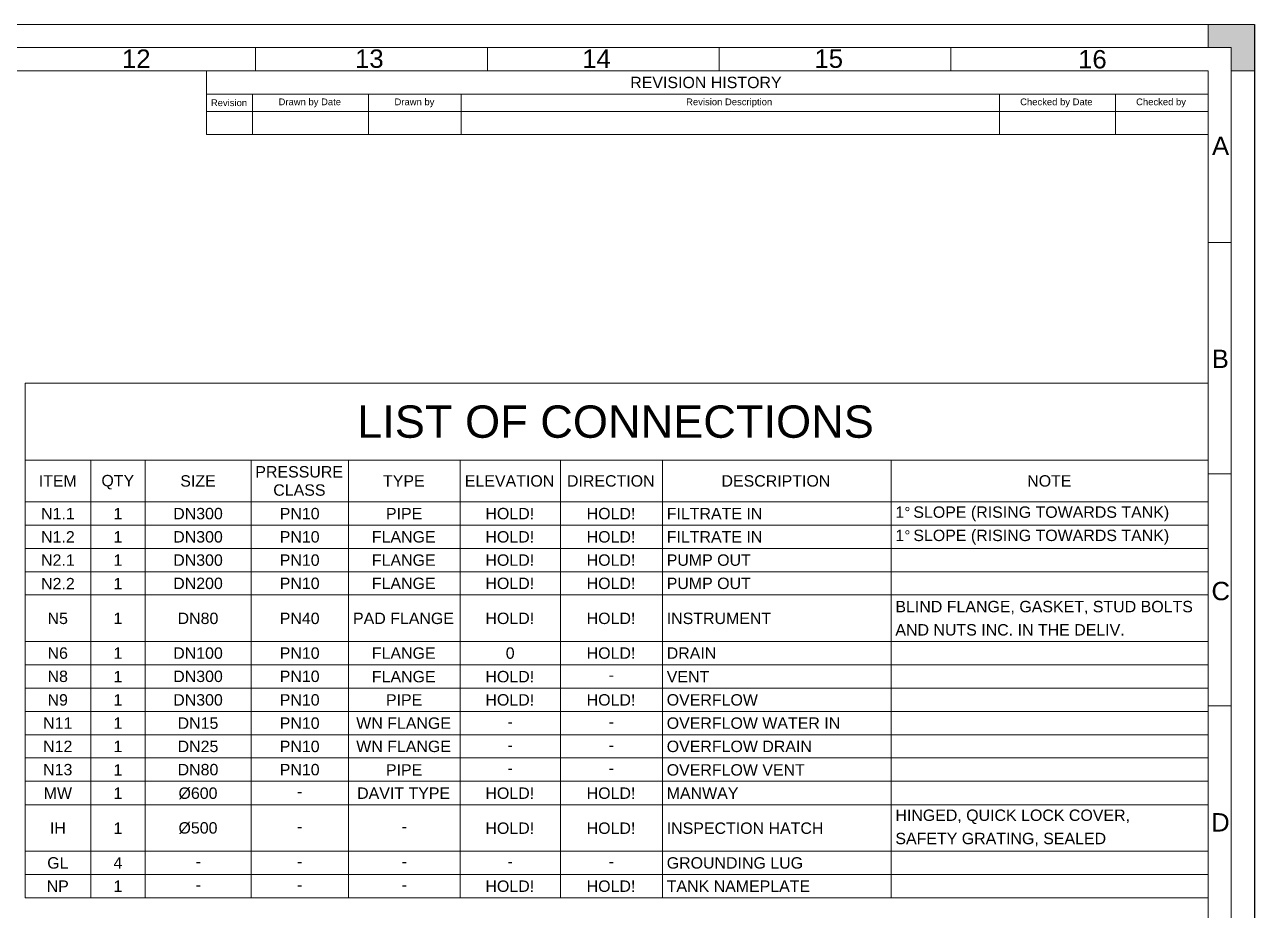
# Model space of a CAD drawing. Header units: millimetres. Extents: x 0 to 62767, y -13570 to 23963.
# Drawn here: x 17267 to 25227, y 12084 to 17817 of the extents above; entities that cross this region are included whole.
import ezdxf

# ---------------------------------------------------------------- set-up
doc = ezdxf.new("R2010")
doc.units = ezdxf.units.MM

msp = doc.modelspace()

# ---------------------------------------------------------------- hatches: boundary and pattern name
h = msp.add_hatch(color=7)
h.dxf.hatch_style = 2
h.paths.add_polyline_path([(25076.19, 17518.095), (25226.665, 17518.095), (25226.665, 17817.142), (24927.618, 17817.142), (24927.618, 17668.572), (25076.19, 17668.572)])

# ---------------------------------------------------------------- linework, layer by layer
msp.add_line((25226.665, 17817.142), (25226.665, 0))
at = {"color": 7, "lineweight": 0}
for points in [[(25226.665, 17817.142), (0, 17817.142)], [(25226.665, 17518.095), (25076.19, 17518.095), (25076.19, 17668.572), (24927.618, 17668.572), (24927.618, 17817.142), (25226.665, 17817.142)], [(449.524, 17668.572), (25076.19, 17668.572)], [(18761.904, 17668.572), (18761.904, 17518.095)], [(20262.856, 17668.572), (20262.856, 17518.095)], [(21761.904, 17668.572), (21761.904, 17518.095)], [(23262.858, 17668.572), (23262.858, 17518.095)], [(25076.19, 17668.572), (25076.19, 150.476)], [(24927.618, 17518.095), (600, 17518.095)], [(18443.809, 17367.619), (18443.809, 17518.095), (24927.618, 17518.095), (24927.618, 17367.619)], [(24927.618, 299.048), (24927.618, 17518.095)], [(18443.809, 17255.238), (18443.809, 17367.619), (24927.618, 17367.619)], [(18742.856, 17367.619), (18742.856, 17255.238)], [(19493.333, 17367.619), (19493.333, 17255.238)], [(20093.332, 17367.619), (20093.332, 17255.238)], [(23577.143, 17367.619), (23577.143, 17255.238)], [(24327.618, 17367.619), (24327.618, 17255.238)], [(24927.618, 17367.619), (24927.618, 17255.238)], [(18443.809, 17255.238), (24927.618, 17255.238)], [(18443.809, 17255.238), (18443.809, 17104.762), (24927.618, 17104.762)], [(18742.856, 17255.238), (18742.856, 17104.762)], [(19493.333, 17255.238), (19493.333, 17104.762)], [(20093.332, 17255.238), (20093.332, 17104.762)], [(23577.143, 17255.238), (23577.143, 17104.762)], [(24327.618, 17255.238), (24327.618, 17104.762)], [(24927.618, 17255.238), (24927.618, 17104.762)], [(24927.618, 16407.619), (25076.19, 16407.619)], [(17270.477, 14998.094), (17270.477, 15497.142), (24927.618, 15497.142), (24927.618, 14998.094)], [(17270.477, 14727.619), (17270.477, 14998.094), (24927.618, 14998.094)], [(17695.237, 14998.094), (17695.237, 14727.619)], [(18047.619, 14998.094), (18047.619, 14727.619)], [(18733.334, 14998.094), (18733.334, 14727.619)], [(19363.809, 14998.094), (19363.809, 14727.619)], [(20085.714, 14998.094), (20085.714, 14727.619)], [(20735.238, 14998.094), (20735.238, 14727.619)], [(21396.19, 14998.094), (21396.19, 14727.619)], [(22876.191, 14998.094), (22876.191, 14727.619)], [(24927.618, 14998.094), (24927.618, 14727.619)], [(24927.618, 14908.571), (25076.19, 14908.571)], [(17270.477, 14727.619), (24927.618, 14727.619)], [(17270.477, 14727.619), (17270.477, 12165.714), (24927.618, 12165.714)], [(17695.237, 14727.619), (17695.237, 12165.714)], [(18047.619, 14727.619), (18047.619, 12165.714)], [(18733.334, 14727.619), (18733.334, 12165.714)], [(19363.809, 14727.619), (19363.809, 12165.714)], [(20085.714, 14727.619), (20085.714, 12165.714)], [(20735.238, 14727.619), (20735.238, 12165.714)], [(21396.19, 14727.619), (21396.19, 12165.714)], [(22876.191, 14727.619), (22876.191, 12165.714)], [(24927.618, 14727.619), (24927.618, 12165.714)], [(17270.477, 14577.143), (24927.618, 14577.143)], [(17270.477, 14426.666), (24927.618, 14426.666)], [(17270.477, 14276.19), (24927.618, 14276.19)], [(17270.477, 14125.714), (24927.618, 14125.714)], [(17270.477, 13824.761), (24927.618, 13824.761)], [(17270.477, 13674.285), (24927.618, 13674.285)], [(17270.477, 13521.904), (24927.618, 13521.904)], [(24927.618, 13407.619), (25076.19, 13407.619)], [(17270.477, 13371.428), (24927.618, 13371.428)], [(17270.477, 13220.952), (24927.618, 13220.952)], [(17270.477, 13070.476), (24927.618, 13070.476)], [(17270.477, 12919.999), (24927.618, 12919.999)], [(17270.477, 12767.619), (24927.618, 12767.619)], [(17270.477, 12466.666), (24927.618, 12466.666)], [(17270.477, 12316.19), (24927.618, 12316.19)]]:
    msp.add_lwpolyline(points, dxfattribs=at)

# ---------------------------------------------------------------- texts
at = {"color": 7, "attachment_point": 1}
for s, insert, char_height in [('{\\fArial|b0|i0|c0;12}', (17897.143, 17656.1), 118.95664), ('{\\fArial|b0|i0|c0;13}', (19405.714, 17656.1), 118.95664), ('{\\fArial|b0|i0|c0;14}', (20876.19, 17656.1), 118.95664), ('{\\fArial|b0|i0|c0;15}', (22379.048, 17656.1), 118.95664), ('{\\fArial|b0|i0|c0;16}', (24085.716, 17652.29), 118.95664), ('{\\fArial|b0|i0|c0;REVISION HISTORY}', (21186.667, 17479.549), 73.83514), ('{\\fArial|b0|i0|c0;Revision}', (18472.381, 17333.277), 43.75415), ('{\\fArial|b0|i0|c0;Drawn by Date}', (18910.476, 17338.992), 43.75415), ('{\\fArial|b0|i0|c0;Drawn by}', (19660.952, 17338.992), 43.75415), ('{\\fArial|b0|i0|c0;Revision Description}', (21548.572, 17338.992), 43.75415), ('{\\fArial|b0|i0|c0;Checked by Date}', (23710.474, 17338.992), 43.75415), ('{\\fArial|b0|i0|c0;Checked by}', (24460.954, 17338.992), 43.75415), ('{\\fArial|b0|i0|c0;A}', (24952.381, 17092.289), 118.95664), ('{\\fArial|b0|i0|c0;B}', (24950.477, 15713.242), 118.95664), ('{\\fArial|b0|i0|c0;LIST OF CONNECTIONS}', (19419.047, 15352.057), 209.19961), ('{\\fArial|b0|i0|c0;ITEM}', (17358.095, 14900.502), 73.83514), ('{\\fArial|b0|i0|c0;QTY}', (17763.81, 14902.407), 73.83514), ('{\\fArial|b0|i0|c0;SIZE}', (18274.287, 14900.502), 73.83514), ('{\\fArial|b0|i0|c0;PRESSURE}', (18759.999, 14959.549), 73.83514), ('{\\fArial|b0|i0|c0;TYPE}', (19586.665, 14900.502), 73.83514), ('{\\fArial|b0|i0|c0;ELEVATION}', (20116.189, 14900.502), 73.83514), ('{\\fArial|b0|i0|c0;DIRECTION}', (20777.141, 14900.502), 73.83514), ('{\\fArial|b0|i0|c0;DESCRIPTION}', (21777.141, 14900.502), 73.83514), ('{\\fArial|b0|i0|c0;NOTE}', (23756.19, 14900.502), 73.83514), ('{\\fArial|b0|i0|c0;CLASS}', (18876.19, 14841.454), 73.83514), ('{\\fArial|b0|i0|c0;N1.1}', (17373.334, 14689.073), 73.83514), ('{\\fArial|b0|i0|c0;1}', (17841.906, 14689.073), 73.83514), ('{\\fArial|b0|i0|c0;DN300}', (18228.571, 14689.073), 73.83514), ('{\\fArial|b0|i0|c0;PN10}', (18918.095, 14689.073), 73.83514), ('{\\fArial|b0|i0|c0;PIPE}', (19605.714, 14689.073), 73.83514), ('{\\fArial|b0|i0|c0;HOLD!}', (20249.522, 14689.073), 73.83514), ('{\\fArial|b0|i0|c0;HOLD!}', (20904.762, 14689.073), 73.83514), ('{\\fArial|b0|i0|c0;FILTRATE IN}', (21422.856, 14689.073), 73.83514), ('{\\fArial|b0|i0|c0;1}', (22902.858, 14698.597), 73.83514), ('{\\fAIGDT|b0|i0|c0;~}', (22961.902, 14694.495), 69.73318), ('{\\fArial|b0|i0|c0; SLOPE (RISING TOWARDS TANK)}', (22990.478, 14698.597), 73.83514), ('{\\fArial|b0|i0|c0;N1.2}', (17373.334, 14538.597), 73.83514), ('{\\fArial|b0|i0|c0;1}', (17841.906, 14538.597), 73.83514), ('{\\fArial|b0|i0|c0;DN300}', (18228.571, 14538.597), 73.83514), ('{\\fArial|b0|i0|c0;PN10}', (18918.095, 14538.597), 73.83514), ('{\\fArial|b0|i0|c0;FLANGE}', (19514.285, 14538.597), 73.83514), ('{\\fArial|b0|i0|c0;HOLD!}', (20249.522, 14538.597), 73.83514), ('{\\fArial|b0|i0|c0;HOLD!}', (20904.762, 14538.597), 73.83514), ('{\\fArial|b0|i0|c0;FILTRATE IN}', (21422.856, 14538.597), 73.83514), ('{\\fArial|b0|i0|c0;1}', (22902.858, 14548.12), 73.83514), ('{\\fAIGDT|b0|i0|c0;~}', (22961.902, 14544.018), 69.73318), ('{\\fArial|b0|i0|c0; SLOPE (RISING TOWARDS TANK)}', (22990.478, 14548.12), 73.83514), ('{\\fArial|b0|i0|c0;N2.1}', (17373.334, 14388.12), 73.83514), ('{\\fArial|b0|i0|c0;1}', (17841.906, 14388.12), 73.83514), ('{\\fArial|b0|i0|c0;DN300}', (18228.571, 14388.12), 73.83514), ('{\\fArial|b0|i0|c0;PN10}', (18918.095, 14388.12), 73.83514), ('{\\fArial|b0|i0|c0;FLANGE}', (19514.285, 14388.12), 73.83514), ('{\\fArial|b0|i0|c0;HOLD!}', (20249.522, 14388.12), 73.83514), ('{\\fArial|b0|i0|c0;HOLD!}', (20904.762, 14388.12), 73.83514), ('{\\fArial|b0|i0|c0;PUMP OUT}', (21422.856, 14388.12), 73.83514), ('{\\fArial|b0|i0|c0;N2.2}', (17373.334, 14235.74), 73.83514), ('{\\fArial|b0|i0|c0;1}', (17841.906, 14235.74), 73.83514), ('{\\fArial|b0|i0|c0;DN200}', (18228.571, 14237.644), 73.83514), ('{\\fArial|b0|i0|c0;PN10}', (18918.095, 14237.644), 73.83514), ('{\\fArial|b0|i0|c0;FLANGE}', (19514.285, 14237.644), 73.83514), ('{\\fArial|b0|i0|c0;HOLD!}', (20249.522, 14237.644), 73.83514), ('{\\fArial|b0|i0|c0;HOLD!}', (20904.762, 14237.644), 73.83514), ('{\\fArial|b0|i0|c0;PUMP OUT}', (21422.856, 14237.644), 73.83514), ('{\\fArial|b0|i0|c0;C}', (24948.569, 14210.385), 118.95664), ('{\\fArial|b0|i0|c0;N5}', (17415.238, 14010.978), 73.83514), ('{\\fArial|b0|i0|c0;1}', (17841.906, 14010.978), 73.83514), ('{\\fArial|b0|i0|c0;DN80}', (18257.143, 14010.978), 73.83514), ('{\\fArial|b0|i0|c0;PN40}', (18918.095, 14010.978), 73.83514), ('{\\fArial|b0|i0|c0;PAD FLANGE}', (19392.379, 14010.978), 73.83514), ('{\\fArial|b0|i0|c0;HOLD!}', (20249.522, 14010.978), 73.83514), ('{\\fArial|b0|i0|c0;HOLD!}', (20904.762, 14010.978), 73.83514), ('{\\fArial|b0|i0|c0;INSTRUMENT}', (21422.856, 14010.978), 73.83514), ('{\\fArial|b0|i0|c0;BLIND FLANGE, GASKET, STUD BOLTS }', (22902.858, 14087.168), 73.83514), ('{\\fArial|b0|i0|c0;AND NUTS INC. IN THE DELIV.}', (22902.858, 13936.692), 73.83514), ('{\\fArial|b0|i0|c0;N6}', (17415.238, 13786.216), 73.83514), ('{\\fArial|b0|i0|c0;1}', (17841.906, 13786.216), 73.83514), ('{\\fArial|b0|i0|c0;DN100}', (18228.571, 13786.216), 73.83514), ('{\\fArial|b0|i0|c0;PN10}', (18918.095, 13786.216), 73.83514), ('{\\fArial|b0|i0|c0;FLANGE}', (19514.285, 13786.216), 73.83514), ('{\\fArial|b0|i0|c0;0}', (20380.952, 13786.216), 73.83514), ('{\\fArial|b0|i0|c0;HOLD!}', (20904.762, 13786.216), 73.83514), ('{\\fArial|b0|i0|c0;DRAIN}', (21422.856, 13786.216), 73.83514), ('{\\fArial|b0|i0|c0;N8}', (17415.238, 13635.74), 73.83514), ('{\\fArial|b0|i0|c0;1}', (17841.906, 13633.835), 73.83514), ('{\\fArial|b0|i0|c0;DN300}', (18228.571, 13635.74), 73.83514), ('{\\fArial|b0|i0|c0;PN10}', (18918.095, 13635.74), 73.83514), ('{\\fArial|b0|i0|c0;FLANGE}', (19514.285, 13633.835), 73.83514), ('{\\fArial|b0|i0|c0;HOLD!}', (20249.522, 13633.835), 73.83514), ('{\\fArial|b0|i0|c0;VENT}', (21422.856, 13633.835), 73.83514), ('{\\fArial|b0|i0|c0;-}', (21047.619, 13645.263), 73.83514), ('{\\fArial|b0|i0|c0;N9}', (17415.238, 13483.358), 73.83514), ('{\\fArial|b0|i0|c0;1}', (17841.906, 13483.358), 73.83514), ('{\\fArial|b0|i0|c0;DN300}', (18228.571, 13483.358), 73.83514), ('{\\fArial|b0|i0|c0;PN10}', (18918.095, 13483.358), 73.83514), ('{\\fArial|b0|i0|c0;PIPE}', (19605.714, 13483.358), 73.83514), ('{\\fArial|b0|i0|c0;HOLD!}', (20249.522, 13483.358), 73.83514), ('{\\fArial|b0|i0|c0;HOLD!}', (20904.762, 13483.358), 73.83514), ('{\\fArial|b0|i0|c0;OVERFLOW}', (21422.856, 13483.358), 73.83514), ('{\\fArial|b0|i0|c0;N11}', (17386.667, 13332.882), 73.83514), ('{\\fArial|b0|i0|c0;1}', (17841.906, 13332.882), 73.83514), ('{\\fArial|b0|i0|c0;DN15}', (18257.143, 13332.882), 73.83514), ('{\\fArial|b0|i0|c0;PN10}', (18918.095, 13332.882), 73.83514), ('{\\fArial|b0|i0|c0;WN FLANGE}', (19413.335, 13332.882), 73.83514), ('{\\fArial|b0|i0|c0;-}', (20392.379, 13342.406), 73.83514), ('{\\fArial|b0|i0|c0;-}', (21047.619, 13342.406), 73.83514), ('{\\fArial|b0|i0|c0;OVERFLOW WATER IN}', (21422.856, 13332.882), 73.83514), ('{\\fArial|b0|i0|c0;N12}', (17386.667, 13182.406), 73.83514), ('{\\fArial|b0|i0|c0;1}', (17841.906, 13182.406), 73.83514), ('{\\fArial|b0|i0|c0;DN25}', (18257.143, 13182.406), 73.83514), ('{\\fArial|b0|i0|c0;PN10}', (18918.095, 13182.406), 73.83514), ('{\\fArial|b0|i0|c0;WN FLANGE}', (19413.335, 13182.406), 73.83514), ('{\\fArial|b0|i0|c0;-}', (20392.379, 13191.93), 73.83514), ('{\\fArial|b0|i0|c0;-}', (21047.619, 13191.93), 73.83514), ('{\\fArial|b0|i0|c0;OVERFLOW DRAIN}', (21422.856, 13182.406), 73.83514), ('{\\fArial|b0|i0|c0;N13}', (17386.667, 13031.931), 73.83514), ('{\\fArial|b0|i0|c0;1}', (17841.906, 13030.026), 73.83514), ('{\\fArial|b0|i0|c0;DN80}', (18257.143, 13031.931), 73.83514), ('{\\fArial|b0|i0|c0;PN10}', (18918.095, 13031.931), 73.83514), ('{\\fArial|b0|i0|c0;PIPE}', (19605.714, 13030.026), 73.83514), ('{\\fArial|b0|i0|c0;-}', (20392.379, 13041.453), 73.83514), ('{\\fArial|b0|i0|c0;-}', (21047.619, 13041.453), 73.83514), ('{\\fArial|b0|i0|c0;OVERFLOW VENT}', (21422.856, 13030.026), 73.83514), ('{\\fArial|b0|i0|c0;MW}', (17390.476, 12879.549), 73.83514), ('{\\fArial|b0|i0|c0;1}', (17841.906, 12879.549), 73.83514), ('{\\fArial|b0|i0|c0;Ø600}', (18262.857, 12879.549), 73.83514), ('{\\fArial|b0|i0|c0;-}', (19030.477, 12890.977), 73.83514), ('{\\fArial|b0|i0|c0;DAVIT TYPE}', (19419.047, 12879.549), 73.83514), ('{\\fArial|b0|i0|c0;HOLD!}', (20249.522, 12879.549), 73.83514), ('{\\fArial|b0|i0|c0;HOLD!}', (20904.762, 12879.549), 73.83514), ('{\\fArial|b0|i0|c0;MANWAY}', (21422.856, 12879.549), 73.83514), ('{\\fArial|b0|i0|c0;HINGED, QUICK LOCK COVER, }', (22902.858, 12736.692), 73.83514), ('{\\fArial|b0|i0|c0;Ø500}', (18262.857, 12654.788), 73.83514), ('{\\fArial|b0|i0|c0;D}', (24946.666, 12713.243), 118.95664), ('{\\fArial|b0|i0|c0;IH}', (17430.477, 12654.788), 73.83514), ('{\\fArial|b0|i0|c0;1}', (17841.906, 12652.882), 73.83514), ('{\\fArial|b0|i0|c0;-}', (19030.477, 12664.312), 73.83514), ('{\\fArial|b0|i0|c0;-}', (19706.667, 12664.312), 73.83514), ('{\\fArial|b0|i0|c0;HOLD!}', (20249.522, 12652.882), 73.83514), ('{\\fArial|b0|i0|c0;HOLD!}', (20904.762, 12652.882), 73.83514), ('{\\fArial|b0|i0|c0;INSPECTION HATCH}', (21422.856, 12652.882), 73.83514), ('{\\fArial|b0|i0|c0;SAFETY GRATING, SEALED}', (22902.858, 12586.216), 73.83514), ('{\\fArial|b0|i0|c0;GL}', (17413.335, 12428.12), 73.83514), ('{\\fArial|b0|i0|c0;4}', (17841.906, 12428.12), 73.83514), ('{\\fArial|b0|i0|c0;GROUNDING LUG}', (21422.856, 12428.12), 73.83514), ('{\\fArial|b0|i0|c0;-}', (18373.334, 12437.645), 73.83514), ('{\\fArial|b0|i0|c0;-}', (19030.477, 12437.645), 73.83514), ('{\\fArial|b0|i0|c0;-}', (19706.667, 12437.645), 73.83514), ('{\\fArial|b0|i0|c0;-}', (20392.379, 12437.645), 73.83514), ('{\\fArial|b0|i0|c0;-}', (21047.619, 12437.645), 73.83514), ('{\\fArial|b0|i0|c0;NP}', (17409.524, 12277.645), 73.83514), ('{\\fArial|b0|i0|c0;1}', (17841.906, 12277.645), 73.83514), ('{\\fArial|b0|i0|c0;HOLD!}', (20249.522, 12277.645), 73.83514), ('{\\fArial|b0|i0|c0;HOLD!}', (20904.762, 12277.645), 73.83514), ('{\\fArial|b0|i0|c0;TANK NAMEPLATE}', (21422.856, 12277.645), 73.83514), ('{\\fArial|b0|i0|c0;-}', (18373.334, 12287.169), 73.83514), ('{\\fArial|b0|i0|c0;-}', (19030.477, 12287.169), 73.83514), ('{\\fArial|b0|i0|c0;-}', (19706.667, 12287.169), 73.83514)]:
    msp.add_mtext(s, dxfattribs=dict(at, insert=insert, char_height=char_height))

doc.saveas('drawing.dxf')
